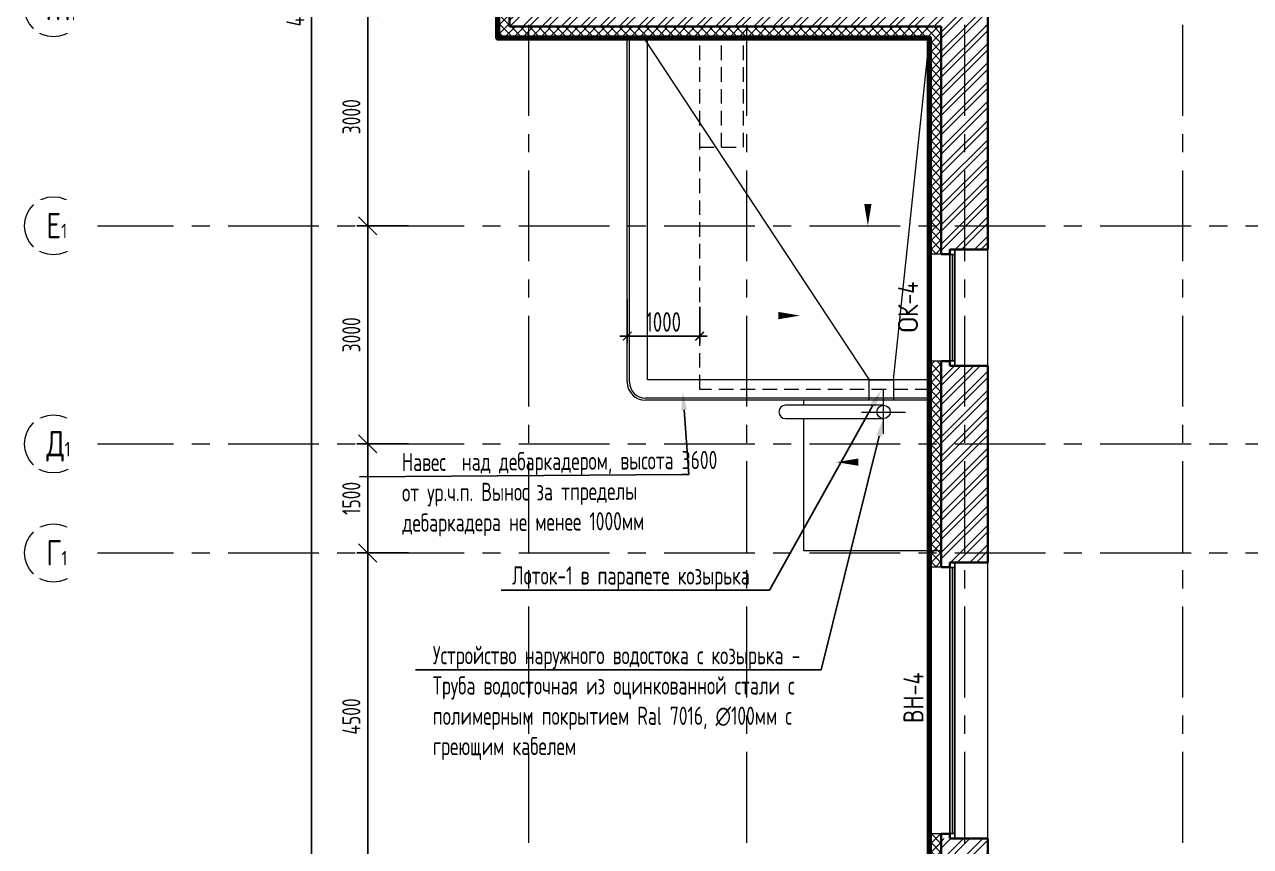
# Model space of a CAD drawing. Header units: millimetres. Extents: x -354900 to 8840672, y 0 to 292181.
# Drawn here: x -90229 to -73361, y 95063 to 106369 of the extents above; entities that cross this region are included whole.
import ezdxf
from ezdxf import colors
from ezdxf.entities.mleader import LeaderData, LeaderLine
from ezdxf.math import Vec2, Vec3

# ---------------------------------------------------------------- set-up
doc = ezdxf.new("R2010")
doc.units = ezdxf.units.MM
doc.header["$MEASUREMENT"] = 0
for name, pattern in [('ADSK_Скрыто', [6, 3, -3]), ('ADSK_Штриховая_ш2 п1', [3, 2, -1]), ('CENTER', [2, 1.25, -0.25, 0.25, -0.25])]:
    doc.linetypes.add(name, pattern=pattern)
doc.layers.get('0').update_dxf_attribs({"color": 250, "lineweight": 9})
for name, color, linetype, lineweight in [('_Скрыто_', 7, 'ADSK_Скрыто', 9), ('АР_Выноски АПР', 7, 'Continuous', 5), ('АР_Навесной фасад', 5, 'Continuous', 5), ('АР_Окна', 4, 'Continuous', 0), ('АР_Оси', 193, 'Continuous', 9), ('АР_Оси размеры', 164, 'Continuous', 9), ('АР_Размеры', 175, 'Continuous', 9), ('АР_Размеры дверей', 15, 'Continuous', 0), ('АР_Сущ Несущая стена', 202, 'Continuous', 30), ('АР_тонкая линия', 250, 'Continuous', 0), ('АР_Утеплитель', 250, 'Continuous', 9), ('АР_Штриховка кирпич', 250, 'Continuous', 9), ('Контунр козырька', 3, 'ADSK_Штриховая_ш2 п1', 30), ('Маркировка ОКОН', 7, 'Continuous', 18)]:
    doc.layers.add(name, color=color, linetype=linetype, lineweight=lineweight)
doc.layers.add('АР_новое окно', color=160, linetype='Continuous')
doc.layers.add('Козырек', color=7, linetype='Continuous')
doc.styles.add('ISOCPEUR', font='isocpeur.ttf', dxfattribs={"width": 0.7})
doc.styles.add('PDF ISOCPEUR', font='isocpeur.ttf')
doc.styles.add('ГОСТ 2.304', font='isocpeur.ttf', dxfattribs={"width": 0.7})
doc.dimstyles.new('R_100', dxfattribs={"dimtxt": 270, "dimasz": 120, "dimexe": 100, "dimexo": 0, "dimgap": 60, "dimtad": 1, "dimdec": 0, "dimrnd": 5, "dimzin": 0, "dimdsep": 46, "dimtxsty": 'ISOCPEUR', "dimblk": 'ARCHTICK', "dimcen": 0, "dimdle": 100, "dimclrd": 256, "dimclre": 256, "dimclrt": 256, "dimadec": 0, "dimazin": 0, "dimtfac": 2, "dimtdec": 0, "dimtofl": 0, "dimtmove": 1, "dimatfit": 3, "dimfxl": 1, "dimtvp": 3, "dimtolj": 1, "dimtzin": 0, "dimarcsym": 0})
doc.dimstyles.new('СПДС', dxfattribs={"dimscale": 100, "dimtxt": 2.5, "dimasz": 2.5, "dimexe": 1.5, "dimexo": 0, "dimgap": 1, "dimtad": 1, "dimdec": 0, "dimrnd": 1, "dimtxsty": 'ГОСТ 2.304', "dimblk": 'OBLIQUE', "dimcen": 2.5, "dimdle": 1.5, "dimadec": 0, "dimazin": 2, "dimtfac": 0.75, "dimtdec": 0, "dimtmove": 1, "dimatfit": 3, "dimfxl": 1, "dimtolj": 1, "dimarcsym": 1})
pattern_1 = [(45, (-1028542.36, 164822.8), (-132.58252, 132.58252), []), (45, (-1028453.97, 164822.8), (-132.58252, 132.58252), [])]

# ---------------------------------------------------------------- blocks, each defined once
blk = doc.blocks.new('*U82')
at = {"layer": 'АР_новое окно', "lineweight": 20}
for p, q in [((0, 3800), (-70, 3800)), ((0, 0), (-70, 0))]:
    blk.add_line(p, q, dxfattribs=at)
at = {"layer": 'АР_новое окно'}
for p, q in [((-70, 3800), (-70, 0)), ((-70, 0), (-70, 3800)), ((0, 3730), (-70, 3730)), ((-35, 3730), (-35, 70)), ((0, 3800), (0, 0)), ((0, 70), (-70, 70))]:
    blk.add_line(p, q, dxfattribs=at)
blk = doc.blocks.new('*U83')
at = {"layer": 'АР_новое окно', "lineweight": 20}
for p, q in [((0, 1600), (-70, 1600)), ((0, 0), (-70, 0))]:
    blk.add_line(p, q, dxfattribs=at)
at = {"layer": 'АР_новое окно'}
for p, q in [((-70, 1600), (-70, 0)), ((-70, 0), (-70, 1600)), ((0, 1530), (-70, 1530)), ((-35, 1530), (-35, 70)), ((0, 1600), (0, 0)), ((0, 70), (-70, 70))]:
    blk.add_line(p, q, dxfattribs=at)
blk = doc.blocks.new('_Oblique')
at = {"color": 0, "linetype": 'ByBlock', "lineweight": -2}
blk.add_line((-0.5, -0.5), (0.5, 0.5), dxfattribs=at)
blk = doc.blocks.new('*D220')
at = {"layer": 'АР_Оси размеры', "color": 0, "lineweight": -2, "ltscale": 100, "transparency": 16777216}
for p, q in [((-85508, 94451), (-85508, 99251)), ((-84945, 99101), (-85658, 99101)), ((-85000, 94601), (-85658, 94601))]:
    blk.add_line(p, q, dxfattribs=at)
at = {"layer": 'АР_Оси размеры', "color": 0, "lineweight": -2, "ltscale": 100, "transparency": 16777216, "xscale": 250, "yscale": 250, "zscale": 250}
for p, rotation in [((-85508, 99101), 90), ((-85508, 94601), 270)]:
    blk.add_blockref('_Oblique', p, dxfattribs=dict(at, rotation=rotation))
at = {"layer": 'АР_Оси размеры', "color": 0, "ltscale": 100, "transparency": 16777216, "insert": (-85733, 96851), "char_height": 250, "attachment_point": 5, "rotation": 90, "style": 'ГОСТ 2.304'}
blk.add_mtext('\\A1;4500', dxfattribs=at)
blk = doc.blocks.new('*D221')
at = {"layer": 'АР_Оси размеры', "color": 0, "lineweight": -2, "ltscale": 100, "transparency": 16777216}
for p, q in [((-85508, 98951), (-85508, 100751)), ((-84945, 100601), (-85658, 100601)), ((-84945, 99101), (-85658, 99101))]:
    blk.add_line(p, q, dxfattribs=at)
at = {"layer": 'АР_Оси размеры', "color": 0, "lineweight": -2, "ltscale": 100, "transparency": 16777216, "xscale": 250, "yscale": 250, "zscale": 250}
for p, rotation in [((-85508, 100601), 90), ((-85508, 99101), 270)]:
    blk.add_blockref('_Oblique', p, dxfattribs=dict(at, rotation=rotation))
at = {"layer": 'АР_Оси размеры', "color": 0, "ltscale": 100, "transparency": 16777216, "insert": (-85733, 99851), "char_height": 250, "attachment_point": 5, "rotation": 90, "style": 'ГОСТ 2.304'}
blk.add_mtext('\\A1;1500', dxfattribs=at)
blk = doc.blocks.new('*D222')
at = {"layer": 'АР_Оси размеры', "color": 0, "lineweight": -2, "ltscale": 100, "transparency": 16777216}
for p, q in [((-85508, 100451), (-85508, 103751)), ((-85085, 103601), (-85658, 103601)), ((-84945, 100601), (-85658, 100601))]:
    blk.add_line(p, q, dxfattribs=at)
at = {"layer": 'АР_Оси размеры', "color": 0, "lineweight": -2, "ltscale": 100, "transparency": 16777216, "xscale": 250, "yscale": 250, "zscale": 250}
for p, rotation in [((-85508, 103601), 90), ((-85508, 100601), 270)]:
    blk.add_blockref('_Oblique', p, dxfattribs=dict(at, rotation=rotation))
at = {"layer": 'АР_Оси размеры', "color": 0, "ltscale": 100, "transparency": 16777216, "insert": (-85733, 102101), "char_height": 250, "attachment_point": 5, "rotation": 90, "style": 'ГОСТ 2.304'}
blk.add_mtext('\\A1;3000', dxfattribs=at)
blk = doc.blocks.new('*D223')
at = {"layer": 'АР_Оси размеры', "color": 0, "lineweight": -2, "ltscale": 100, "transparency": 16777216}
for p, q in [((-85508, 103451), (-85508, 106751)), ((-85085, 106601), (-85658, 106601)), ((-84945, 103601), (-85658, 103601))]:
    blk.add_line(p, q, dxfattribs=at)
at = {"layer": 'АР_Оси размеры', "color": 0, "lineweight": -2, "ltscale": 100, "transparency": 16777216, "xscale": 250, "yscale": 250, "zscale": 250}
for p, rotation in [((-85508, 106601), 90), ((-85508, 103601), 270)]:
    blk.add_blockref('_Oblique', p, dxfattribs=dict(at, rotation=rotation))
at = {"layer": 'АР_Оси размеры', "color": 0, "ltscale": 100, "transparency": 16777216, "insert": (-85733, 105101), "char_height": 250, "attachment_point": 5, "rotation": 90, "style": 'ГОСТ 2.304'}
blk.add_mtext('\\A1;3000', dxfattribs=at)
blk = doc.blocks.new('*D179')
at = {"layer": 'АР_Оси размеры', "color": 0, "lineweight": -2, "ltscale": 100, "transparency": 16777216}
for p, q in [((-86279, 130751), (-86279, 82536)), ((-86335, 130601), (-86129, 130601)), ((-86335, 82686), (-86129, 82686))]:
    blk.add_line(p, q, dxfattribs=at)
at = {"layer": 'АР_Оси размеры', "color": 0, "lineweight": -2, "ltscale": 100, "transparency": 16777216, "xscale": 250, "yscale": 250, "zscale": 250}
for p, rotation in [((-86279, 130601), 90), ((-86279, 82686), 270)]:
    blk.add_blockref('_Oblique', p, dxfattribs=dict(at, rotation=rotation))
at = {"layer": 'АР_Оси размеры', "color": 0, "ltscale": 100, "transparency": 16777216, "insert": (-86504, 106643), "char_height": 250, "attachment_point": 5, "rotation": 90, "style": 'ГОСТ 2.304'}
blk.add_mtext('\\A1;47915', dxfattribs=at)
blk = doc.blocks.new('_ArchTick')
at = {"color": 0, "linetype": 'ByBlock', "const_width": 0.15}
blk.add_lwpolyline([(-0.5, -0.5), (0.5, 0.5)], dxfattribs=at)
blk = doc.blocks.new('*D550')
at = {"layer": 'АР_Размеры дверей', "lineweight": -2, "ltscale": 100, "transparency": 16777216}
for p, q in [((-81937, 102585), (-81937, 101983)), ((-80939, 102487), (-80939, 101983)), ((-82037, 102083), (-80839, 102083))]:
    blk.add_line(p, q, dxfattribs=at)
at = {"layer": 'АР_Размеры дверей', "lineweight": -2, "ltscale": 100, "transparency": 16777216, "xscale": 120, "yscale": 120, "zscale": 120, "rotation": 180}
blk.add_blockref('_ArchTick', (-81937, 102083), dxfattribs=at)
at = {"layer": 'АР_Размеры дверей', "lineweight": -2, "ltscale": 100, "transparency": 16777216, "xscale": 120, "yscale": 120, "zscale": 120}
blk.add_blockref('_ArchTick', (-80939, 102083), dxfattribs=at)
at = {"layer": 'АР_Размеры дверей', "ltscale": 100, "transparency": 16777216, "insert": (-81438, 102278), "char_height": 270, "attachment_point": 5, "style": 'ISOCPEUR'}
blk.add_mtext('\\A1;1000', dxfattribs=at)

msp = doc.modelspace()

# ---------------------------------------------------------------- hatches: boundary and pattern name
at = {"layer": 'АР_Утеплитель', "ltscale": 100}
h = msp.add_hatch(dxfattribs=at)
h.set_pattern_fill('ANSI37', color=256, scale=700)
h.set_pattern_definition([(45, (-1053655.85, 139102.54), (-61.871843, 61.871843), []), (135, (-1053655.85, 139102.54), (-61.871843, -61.871843), [])])
h.paths.add_polyline_path([(-77615.9, 106340.7), (-77615.9, 103210.4), (-77765.9, 103210.4), (-77765.9, 106190.7), (-83705.8, 106190.7), (-83710.6, 107890.7), (-83560.6, 107890.7), (-83555.8, 106340.7)])
h = msp.add_hatch(dxfattribs=at)
h.set_pattern_fill('ANSI37', color=256, scale=700)
h.set_pattern_definition([(45, (-1053655.85, 134797.83), (-61.871843, 61.871843), []), (135, (-1053655.85, 134797.83), (-61.871843, -61.871843), [])])
h.paths.add_polyline_path([(-77615.9, 101740.4), (-77615.9, 98905.7), (-77765.9, 98905.7), (-77765.9, 101740.4)])
h = msp.add_hatch(dxfattribs=at)
h.set_pattern_fill('ANSI37', color=256, scale=700)
h.set_pattern_definition([(45, (-1053655.85, 129327.83), (-61.871843, 61.871843), []), (135, (-1053655.85, 129327.83), (-61.871843, -61.871843), [])])
h.paths.add_polyline_path([(-77615.9, 95235.7), (-77615.9, 93435.7), (-77765.9, 93435.7), (-77765.9, 95235.7)])
at = {"layer": 'АР_Штриховка кирпич', "ltscale": 100}
h = msp.add_hatch(dxfattribs=at)
h.set_pattern_fill('ANSI32', color=256, scale=500)
h.set_pattern_definition(pattern_1)
h.paths.add_polyline_path([(-83045.8, 107825.7), (-83555.8, 107825.7), (-83555.8, 106340.7), (-77615.9, 106340.7), (-77615.8, 106340.7), (-76975.8, 106340.7), (-76975.9, 106850.7), (-83045.8, 106850.7)])
h = msp.add_hatch(dxfattribs=at)
h.set_pattern_fill('ANSI32', color=256, scale=500)
h.set_pattern_definition(pattern_1)
h.paths.add_polyline_path([(-76975.8, 106342.5), (-77615.8, 106342.5), (-77615.9, 103275.4), (-76975.9, 103275.4)])
h = msp.add_hatch(dxfattribs=at)
h.set_pattern_fill('ANSI32', color=256, scale=500)
h.set_pattern_definition(pattern_1)
h.paths.add_polyline_path([(-76975.9, 101675.4), (-77615.9, 101675.4), (-77615.8, 98970.7), (-76975.8, 98970.7)])
h = msp.add_hatch(dxfattribs=at)
h.set_pattern_fill('ANSI32', color=256, scale=500)
h.set_pattern_definition(pattern_1)
h.paths.add_polyline_path([(-76975.9, 95170.7), (-77615.9, 95170.7), (-77615.9, 93500.7), (-76975.9, 93500.7)])

# ---------------------------------------------------------------- linework, layer by layer
at = {"linetype": 'Continuous'}
for points in [[(-78625.7, 104229.7, 0, 0, 0), (-78625.7, 103600.7, 0, 100, 0), (-78625.7, 103900.7, 100, 100, 0)], [(-80186.1, 102365.8, 0, 0, 0), (-79557.1, 102365.8, 0, 100, 0), (-79857.1, 102365.8, 100, 100, 0)], [(-78426.2, 100349.7, 0, 0, 0), (-79055.2, 100349.7, 0, 100, 0), (-78755.2, 100349.7, 100, 100, 0)]]:
    msp.add_lwpolyline(points, format="xyseb", dxfattribs=at)
at = {"layer": '_Скрыто_', "linetype": 'ByBlock', "lineweight": 0, "ltscale": 25}
for points in [[(-81936.6, 101450.8), (-81936.6, 106210.7)], [(-77765.9, 101200.8), (-81686.6, 101200.8)]]:
    msp.add_lwpolyline(points, dxfattribs=at)
at = {"layer": 'АР_Навесной фасад', "color": 18, "ltscale": 100, "true_color": 0x000000}
for points in [[(-77615.9, 103210.4), (-77775.9, 103210.4)], [(-77615.9, 101740.4), (-77775.9, 101740.4)], [(-77615.9, 98905.7), (-77775.9, 98905.7)], [(-77615.9, 95235.7), (-77775.9, 95235.7)]]:
    msp.add_lwpolyline(points, dxfattribs=at)
at = {"layer": 'АР_новое окно', "ltscale": 100}
for p, q in [((-83715.8, 106180.7), (-83715.8, 119020.7)), ((-83705.8, 106190.7), (-83705.8, 107890.7)), ((-83715.8, 106180.7), (-77775.9, 106180.7)), ((-83705.8, 106190.7), (-77765.9, 106190.7)), ((-77775.9, 81885.7), (-77775.9, 106180.7)), ((-77765.9, 103210.4), (-77765.9, 106190.7)), ((-77765.9, 98905.7), (-77765.9, 101740.4)), ((-77765.9, 93435.7), (-77765.9, 95235.7))]:
    msp.add_line(p, q, dxfattribs=at)
at = {"layer": 'АР_Окна', "lineweight": 15, "ltscale": 100}
for p, q in [((-76975.9, 101675.4), (-76975.9, 103275.4)), ((-76975.9, 95170.7), (-76975.9, 98970.7))]:
    msp.add_line(p, q, dxfattribs=at)
at = {"layer": 'АР_Оси', "linetype": 'CENTER', "ltscale": 1000}
for p, q in [((-83295.8, 134363.2), (-83295.8, 78630.8)), ((-80295.8, 134363.2), (-80295.8, 78630.8)), ((-77295.8, 134363.2), (-77295.8, 78630.8)), ((-74295.8, 134363.2), (-74295.8, 78630.8)), ((-89429.5, 103600.7), (-6251.1, 103600.7)), ((-89429.5, 100600.7), (-6251.1, 100600.7)), ((-89429.5, 99100.7), (-6251.1, 99100.7))]:
    msp.add_line(p, q, dxfattribs=at)
at = {"layer": 'АР_Оси', "ltscale": 0.5}
for centre in [(-89829.5, 106600.7), (-89829.5, 103600.7), (-89829.5, 100600.7), (-89829.5, 99100.7)]:
    msp.add_circle(centre, 400, dxfattribs=at)
at = {"layer": 'АР_Размеры', "color": 3, "lineweight": 200, "ltscale": 100}
msp.add_lwpolyline([(-47338.3, 66485.7), (-55585.7, 66485.7), (-55585.7, 61295.7), (-63705.7, 61295.7), (-63705.7, 54945.7), (-77125.7, 54945.7), (-77126.1, 64975.7), (-70775.7, 64975.7), (-70775.7, 81885.7), (-77775.9, 81885.7), (-77775.9, 106180.7), (-83715.8, 106180.7), (-83715.8, 119020.7), (-80206, 119020.7)], dxfattribs=at)
at = {"layer": 'АР_Сущ Несущая стена', "ltscale": 100}
for p, q in [((-83555.8, 106340.7), (-83555.8, 107890.7)), ((-76975.9, 103275.4), (-76975.9, 106850.7)), ((-83555.8, 106340.7), (-77615.9, 106340.7)), ((-77615.9, 103370.7), (-77615.9, 106340.7)), ((-77615.9, 103684.7), (-77615.9, 103210.4)), ((-77497, 103275.4), (-76975.9, 103275.4)), ((-77497, 103210.4), (-77497, 103275.4)), ((-77497, 103210.4), (-77615.9, 103210.4)), ((-77615.9, 98905.7), (-77615.9, 101740.4)), ((-77497, 101740.4), (-77615.9, 101740.4)), ((-77497, 101675.4), (-77497, 101740.4)), ((-77497, 101675.4), (-76975.9, 101675.4)), ((-76975.9, 98970.7), (-76975.9, 101675.4)), ((-77497, 98905.7), (-77615.9, 98905.7)), ((-77497, 98970.7), (-76975.9, 98970.7)), ((-77497, 98970.7), (-76975.9, 98970.7)), ((-77497, 98970.7), (-76975.9, 98970.7)), ((-77497, 98905.7), (-77497, 98970.7)), ((-77615.9, 93435.7), (-77615.9, 95235.7)), ((-77497, 95235.7), (-77615.9, 95235.7)), ((-77497, 95170.7), (-77497, 95235.7)), ((-77497, 95170.7), (-76975.9, 95170.7)), ((-76975.9, 93500.7), (-76975.9, 95170.7))]:
    msp.add_line(p, q, dxfattribs=at)
at = {"layer": 'АР_Сущ Несущая стена', "color": 4, "lineweight": 15, "ltscale": 100}
for p, q in [((-77497, 101675.4), (-77497, 103275.4)), ((-77497, 95170.7), (-77497, 98970.7))]:
    msp.add_line(p, q, dxfattribs=at)
at = {"layer": 'АР_тонкая линия', "ltscale": 500}
for p, q in [((-81706.6, 106180.7), (-78606, 101480.8)), ((-78273.9, 101480.8), (-77775.9, 106180.7))]:
    msp.add_line(p, q, dxfattribs=at)
at = {"layer": 'АР_тонкая линия', "color": 18, "linetype": 'ADSK_Штриховая_ш2 п1', "ltscale": 100, "true_color": 0x000000}
for points in [[(-80938.8, 104681.3), (-80938.8, 106180.7)], [(-80938.8, 101350.4), (-80938.8, 104681.3), (-80337.7, 104681.3), (-80337.7, 106180.7)], [(-80638.3, 104681.3), (-80638.3, 106180.7)], [(-77775.9, 101350.4), (-80938.8, 101350.4), (-80938.8, 101350.4)]]:
    msp.add_lwpolyline(points, dxfattribs=at)
at = {"layer": 'АР_тонкая линия', "color": 18, "ltscale": 500, "true_color": 0x000000}
msp.add_lwpolyline([(-78606, 101480.8), (-78273.9, 101480.8), (-78273.9, 101200.8), (-78606, 101200.8)], close=True, dxfattribs=at)
msp.add_lwpolyline([(-79758.8, 100949.1), (-78410.7, 100949), (-78410.7, 101133.1), (-79758.5, 101133.1), (-79758.5, 101133.1)], dxfattribs=at)
at = {"layer": 'АР_тонкая линия', "ltscale": 500}
msp.add_arc((-79758.5, 101041.1), 92, 90, 269.79419, dxfattribs=at)
at = {"layer": 'АР_Утеплитель', "ltscale": 0.25}
for points in [[(-81936.6, 101450.8), (-81936.6, 106210.7)], [(-81906.6, 101450.8), (-81906.6, 106210.7)], [(-77775.9, 101480.8), (-81656.6, 101480.8), (-81656.6, 106210.7)], [(-77775.9, 101230.8), (-81686.6, 101230.8)], [(-77775.9, 101200.8), (-81686.6, 101200.8)], [(-79508.9, 101133.2), (-79508.9, 101200.8)], [(-77616, 99130.7), (-79508.9, 99130.9), (-79508.9, 100949.1)]]:
    msp.add_lwpolyline(points, dxfattribs=at)
for radius in [250, 220]:
    msp.add_arc((-81686.6, 101450.8), radius, 180, 270, dxfattribs=at)
at = {"layer": 'Козырек', "lineweight": 0}
for points in [[(-78410.7, 100737.9), (-78410.7, 101340.5)], [(-78712, 101039.2), (-78109.5, 101039.2)]]:
    msp.add_lwpolyline(points, dxfattribs=at)
msp.add_circle((-78410.4, 101041.1), 92, dxfattribs=at)
at = {"layer": 'Контунр козырька', "linetype": 'ByBlock', "lineweight": 0, "ltscale": 25}
msp.add_arc((-81686.6, 101450.8), 250, 180, 270, dxfattribs=at)

# ---------------------------------------------------------------- block references
at = {"layer": 'АР_новое окно', "xscale": -1, "rotation": 180}
for name, p in [('*U83', (-77427, 103275.4)), ('*U82', (-77427, 98970.7))]:
    msp.add_blockref(name, p, dxfattribs=at)

# ---------------------------------------------------------------- texts
at = {"layer": 'Маркировка ОКОН', "lineweight": 0, "char_height": 275.423, "attachment_point": 7, "rotation": 90, "style": 'PDF ISOCPEUR'}
for s, insert in [('О{\\W0.8;К-4}', (-77934.3, 102131.8)), ('{\\W0.8;ВН-4}', (-77860.5, 96761.3))]:
    msp.add_mtext(s, dxfattribs=dict(at, insert=insert))

# ---------------------------------------------------------------- dimensions: what is measured, and where the dimension line sits
at = {"layer": 'АР_Оси размеры', "ltscale": 100}
for base, p1, p2, picture, middle in [((-86279, 82685.7), (-86334.8, 130600.7), (-86334.8, 82685.7), '*D179', (-86504, 106643.2)), ((-85508.4, 106600.7), (-84945.5, 103600.7), (-85085, 106600.7), '*D223', (-85733.4, 105100.7)), ((-85508.4, 103600.7), (-84945.5, 100600.7), (-85085, 103600.7), '*D222', (-85733.4, 102100.7)), ((-85508.4, 100600.7), (-84945.5, 99100.7), (-84945.5, 100600.7), '*D221', (-85733.4, 99850.7)), ((-85508.4, 99100.7), (-84999.5, 94600.7), (-84945.5, 99100.7), '*D220', (-85733.4, 96850.7))]:
    dim = msp.add_linear_dim(base=base, p1=p1, p2=p2, angle=90, dimstyle='СПДС', dxfattribs=at)
    dim.commit()
    dim.dimension.update_dxf_attribs({"geometry": picture, "text_midpoint": middle})
at = {"layer": 'АР_Размеры дверей', "ltscale": 100}
dim = msp.add_linear_dim(base=(-80938.8, 102083.2), p1=(-81936.6, 102584.7), p2=(-80938.8, 102487.2), dimstyle='R_100', override={"dimpost": '\\X', "dimfxl": 300, "dimarcsym": 1}, dxfattribs=at)
dim.commit()
dim.dimension.update_dxf_attribs({"geometry": '*D550', "text_midpoint": (-81437.7, 102278.2)})

# ---------------------------------------------------------------- leaders
at = {"layer": 'АР_Выноски АПР'}
ml = msp.add_multileader_mtext('Standard', dxfattribs=at)
ml.set_content('Навес  над дебаркадером, высота 3600 от ур.ч.п. Вынос за тпределы дебаркадера не менее 1000мм', color=256, style='ISOCPEUR')
ml.set_leader_properties()
ml.build(insert=Vec2(0, 0))
ml.multileader.update_dxf_attribs({"text_left_attachment_type": 6, "text_right_attachment_type": 6, "dogleg_length": 100, "arrow_head_size": 250})
ctx = ml.context
ctx.base_point, ctx.char_height, ctx.arrow_head_size, ctx.landing_gap_size, ctx.plane_origin, ctx.plane_x_axis, ctx.plane_y_axis = Vec3(-85061, 100149.4), 250, 250, 25, Vec3(-57129, 102183.5), Vec3(0.9999735, 0.0072777), Vec3(-0.0072777, 0.9999735)
ctx.left_attachment, ctx.right_attachment = 6, 6
notes = []
notes.append((ctx, [(0, (1, 1, 0), (-81087.3, 100178.3), (-0.9999735, -0.0072777), 100, [(1, [(-81172.9, 101316.2)], 0, [])])]))
ctx.mtext.insert, ctx.mtext.text_direction, ctx.mtext.rotation, ctx.mtext.width, ctx.mtext.defined_height, ctx.mtext.flow_direction = Vec3(-85038.3, 100474.6), Vec3(0.9999735, 0.0072777), 0.0072778, 4363.553, 902.6, 5
ml = msp.add_multileader_mtext('Standard', dxfattribs=at)
ml.set_content('Лоток-1 в парапете козырька', color=256, style='ISOCPEUR')
ml.set_leader_properties()
ml.build(insert=Vec2(0, 0))
ml.multileader.update_dxf_attribs({"text_left_attachment_type": 6, "text_right_attachment_type": 6, "dogleg_length": 100, "arrow_head_size": 250})
ctx = ml.context
ctx.base_point, ctx.char_height, ctx.arrow_head_size, ctx.landing_gap_size, ctx.plane_origin = Vec3(-83547.2, 98590.6), 250, 250, 25, Vec3(-71548.6, 102902.5)
ctx.left_attachment, ctx.right_attachment = 6, 6
notes.append((ctx, [(1, (1, 1, 0), (-79978.1, 98590.6), (-1, 0), 185.4, [(2, [(-78439.6, 101340.8)], 0, [])])]))
ctx.mtext.insert, ctx.mtext.width, ctx.mtext.defined_height, ctx.mtext.flow_direction = Vec3(-83522.2, 98915.6), 5477.582, 12.2, 5
ml = msp.add_multileader_mtext('Standard', dxfattribs=at)
ml.set_content('Устройство наружного водостока с козырька - Труба водосточная из оцинкованной стали с полимерным покрытием Ral 7016, {\\A1;∅}100мм с греющим кабелем', color=256, style='ISOCPEUR')
ml.set_leader_properties()
ml.build(insert=Vec2(0, 0))
ml.multileader.update_dxf_attribs({"text_left_attachment_type": 6, "text_right_attachment_type": 6, "dogleg_length": 100, "arrow_head_size": 250})
ctx = ml.context
ctx.base_point, ctx.char_height, ctx.arrow_head_size, ctx.landing_gap_size, ctx.plane_origin = Vec3(-84635.7, 97494.4), 250, 250, 25, Vec3(-71519.5, 102510.7)
ctx.left_attachment, ctx.right_attachment = 6, 6
notes.append((ctx, [(1, (1, 1, 0), (-79266, 97494.4), (-1, 0), 26, [(2, [(-78410.4, 100949.1)], 0, [])])]))
ctx.mtext.insert, ctx.mtext.width, ctx.mtext.defined_height, ctx.mtext.flow_direction = Vec3(-84610.7, 97819.4), 5477.582, 12.2, 5
for ctx, leaders in notes:
    for number, flags, end, landing, length, lines in leaders:
        leader = LeaderData()
        leader.index, (leader.has_last_leader_line, leader.has_dogleg_vector, leader.attachment_direction) = number, flags
        leader.last_leader_point, leader.dogleg_vector, leader.dogleg_length = Vec3(end), Vec3(landing), length
        for number, points, colour, breaks in lines:
            line = LeaderLine()
            line.index, line.vertices, line.color, line.breaks = number, Vec3.list(points), colors.encode_raw_color(colour), breaks
            leader.lines.append(line)
        ctx.leaders.append(leader)

# ---------------------------------------------------------------- next in the draw order: texts
at = {"layer": 'АР_Оси', "char_height": 350, "width": 528.82, "attachment_point": 1, "line_spacing_factor": 1.149209, "style": 'ГОСТ 2.304', "bg_fill": 2}
for s, insert in [('{\\W0.8;Ж\\H0.57143x;1}', (-89929.3, 106778.5)), ('{\\W0.8;Е\\H0.57143x;1}', (-89929.3, 103778.5)), ('{\\W0.8;Д\\H0.57143x;1}', (-89929.3, 100778.5)), ('{\\W0.8;Г\\H0.57143x;1}', (-89929.3, 99278.5))]:
    msp.add_mtext(s, dxfattribs=dict(at, insert=insert))

doc.saveas('drawing.dxf')
